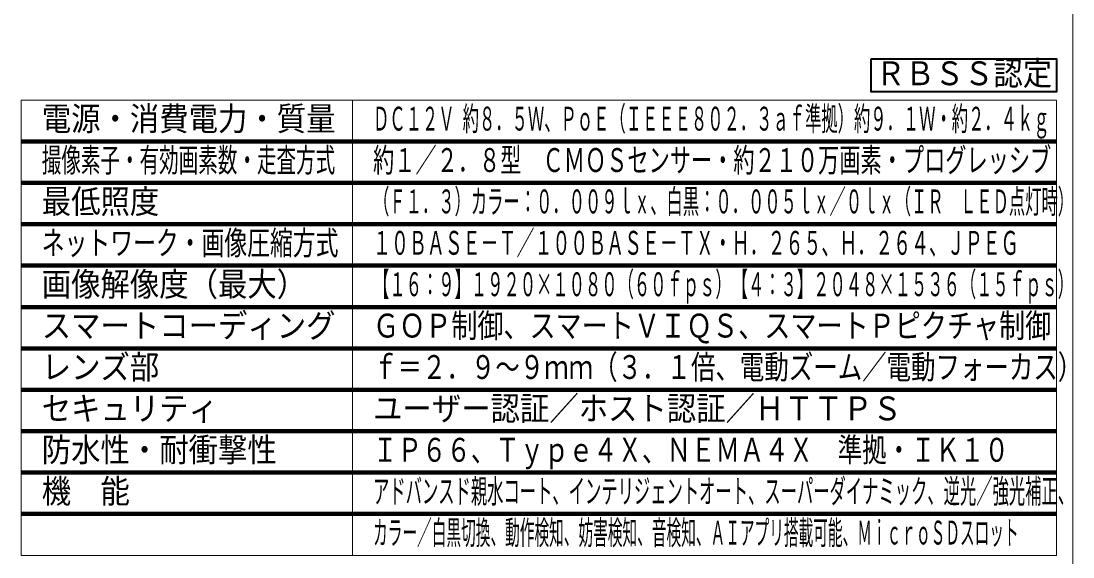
# Model space of a CAD drawing. Units: millimetres on the paper. Extents: x -1400 to 1400, y -280 to 280.
# Drawn here: x 131 to 258, y 126.3 to 191.1 of the extents above; entities that cross this region are included whole.
import ezdxf
from ezdxf.enums import TextEntityAlignment as Align

# ---------------------------------------------------------------- set-up
doc = ezdxf.new("R2010")
doc.units = ezdxf.units.MM
for name, color, linetype, lineweight in [('0-1_F-F_', 2, 'Continuous', 80), ('0-2_Defpoints', 1, 'Continuous', 80), ('0-3_WAKU-M', 7, 'Continuous', 20)]:
    doc.layers.add(name, color=color, linetype=linetype, lineweight=lineweight)
doc.styles.add('ＭＳ ゴシック', font='')
doc.styles.get('ＭＳ ゴシック').set_extended_font_data('MS Gothic')

msp = doc.modelspace()

# ---------------------------------------------------------------- linework, layer by layer
at = {"layer": '0-1_F-F_', "lineweight": 40}
msp.add_lwpolyline([(233.621, 186.503), (256, 186.503), (256, 182.536), (233.621, 182.536)], close=True, dxfattribs=at)
at = {"layer": '0-2_Defpoints', "color": 4, "lineweight": 9}
for p, q in [((131, 181.536), (256, 181.536)), ((131, 126.536), (131, 181.536)), ((171, 126.536), (171, 181.536)), ((256, 126.536), (256, 181.536)), ((131, 126.536), (256, 126.536))]:
    msp.add_line(p, q, dxfattribs=at)
at = {"layer": '0-2_Defpoints'}
for p, q in [((131, 176.536), (256, 176.536)), ((131, 171.536), (256, 171.536)), ((131, 166.536), (256, 166.536)), ((131, 161.536), (256, 161.536)), ((256, 156.536), (131, 156.536)), ((131, 151.536), (256, 151.536)), ((131, 146.536), (256, 146.536)), ((131, 141.536), (256, 141.536)), ((131, 136.536), (256, 136.536)), ((131, 131.536), (256, 131.536))]:
    msp.add_line(p, q, dxfattribs=at)
at = {"layer": '0-3_WAKU-M'}
msp.add_line((258, 241.536), (258, -238.464), dxfattribs=at)

# ---------------------------------------------------------------- texts
at = {"layer": '0-1_F-F_', "style": 'ＭＳ ゴシック'}
for s, height, width, p in [('ＲＢＳＳ認定', 2.889, 0.9, (234.21, 182.465)), ('電源・消費電力・質量', 2.889, 0.9, (133.5, 176.981)), ('ＤＣ１２Ｖ 約８．５Ｗ、ＰｏＥ（ＩＥＥＥ８０２．３ａｆ準拠）約９．１Ｗ・約２．４ｋｇ', 2.886, 0.5, (173.5, 176.981)), ('撮像素子・有効画素数・走査方式', 2.886, 0.6, (133.5, 171.981)), ('約１／２．８型\u3000ＣＭＯＳセンサー・約２１０万画素・プログレッシブ', 2.886, 0.65, (173.5, 171.981)), ('最低照度', 2.889, 0.9, (133.5, 166.981)), ('（Ｆ１．３）カラー：０．００９ｌｘ、白黒：０．００５ｌｘ／０ｌｘ（ＩＲ\u3000ＬＥＤ点灯時）', 2.886, 0.5, (173.5, 166.981)), ('ネットワーク・画像圧縮方式', 2.886, 0.7, (133.5, 161.981)), ('１０ＢＡＳＥ－Ｔ／１００ＢＡＳＥ－ＴＸ・Ｈ．２６５、Ｈ．２６４、ＪＰＥＧ', 2.886, 0.55, (173.5, 161.981)), ('画像解像度（最大）', 2.889, 0.9, (133.5, 156.981)), ('【１６：９】１９２０×１０８０（６０ｆｐｓ）【４：３】２０４８×１５３６（１５ｆｐｓ）', 2.886, 0.5, (173.5, 156.981)), ('スマートコーディング', 2.889, 0.9, (133.5, 151.981)), ('ＧＯＰ制御、スマートＶＩＱＳ、スマートＰピクチャ制御', 2.886, 0.8, (173.5, 151.981)), ('レンズ部', 2.889, 0.9, (133.5, 146.981)), ('ｆ＝２．９～９ｍｍ（３．１倍、電動ズーム／電動フォーカス）', 2.886, 0.75, (173.5, 146.981)), ('ユーザー認証／ホスト認証／ＨＴＴＰＳ', 2.889, 0.9, (173.5, 141.981)), ('セキュリティ', 2.889, 0.9, (133.5, 141.981)), ('防水性・耐衝撃性', 2.889, 0.9, (133.5, 136.981)), ('ＩＰ６６、Ｔｙｐｅ４Ｘ、ＮＥＭＡ４Ｘ\u3000準拠・ＩＫ１０', 2.886, 0.75, (173.5, 136.981)), ('機\u3000能', 2.889, 0.9, (133.5, 131.981)), ('アドバンスド親水コート、インテリジェントオート、スーパーダイナミック、逆光／強光補正、', 2.886, 0.5, (173.5, 131.981)), ('カラー／白黒切換、動作検知、妨害検知、音検知、ＡＩアプリ搭載可能、ＭｉｃｒｏＳＤスロット', 2.886, 0.45, (173.5, 126.981))]:
    msp.add_text(s, height=height, dxfattribs=dict(at, width=width)).set_placement(p, align=Align.BOTTOM_LEFT)

doc.saveas('drawing.dxf')
